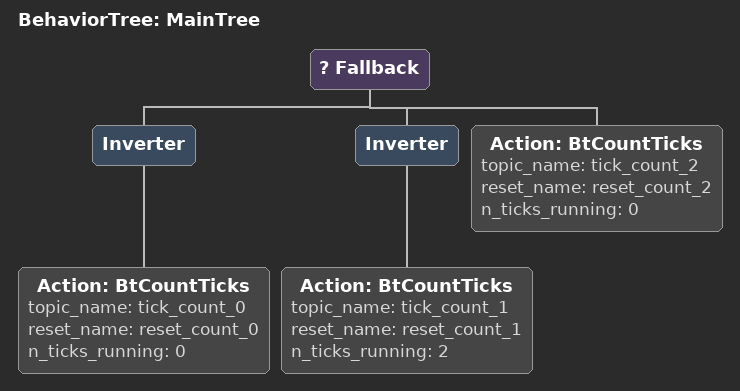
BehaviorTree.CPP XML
<!-- Test that as soon as the Sequence returns success (tick_count_3 = 1):
    - tick_count_0 is ticked one time
    - tick_count_1 is ticked three times
    - tick_count_2 is ticked one time
 -->
<root BTCPP_format="4" >
    <BehaviorTree ID="MainTree">
        <Fallback>
            <Inverter>
                <Action ID="BtCountTicks" topic_name="tick_count_0" reset_name="reset_count_0" n_ticks_running="0" />
            </Inverter>
            <Inverter>
                <Action ID="BtCountTicks" topic_name="tick_count_1" reset_name="reset_count_1" n_ticks_running="2" />
            </Inverter>
            <Action ID="BtCountTicks" topic_name="tick_count_2" reset_name="reset_count_2" n_ticks_running="0" />
        </Fallback>
    </BehaviorTree>
</root>
